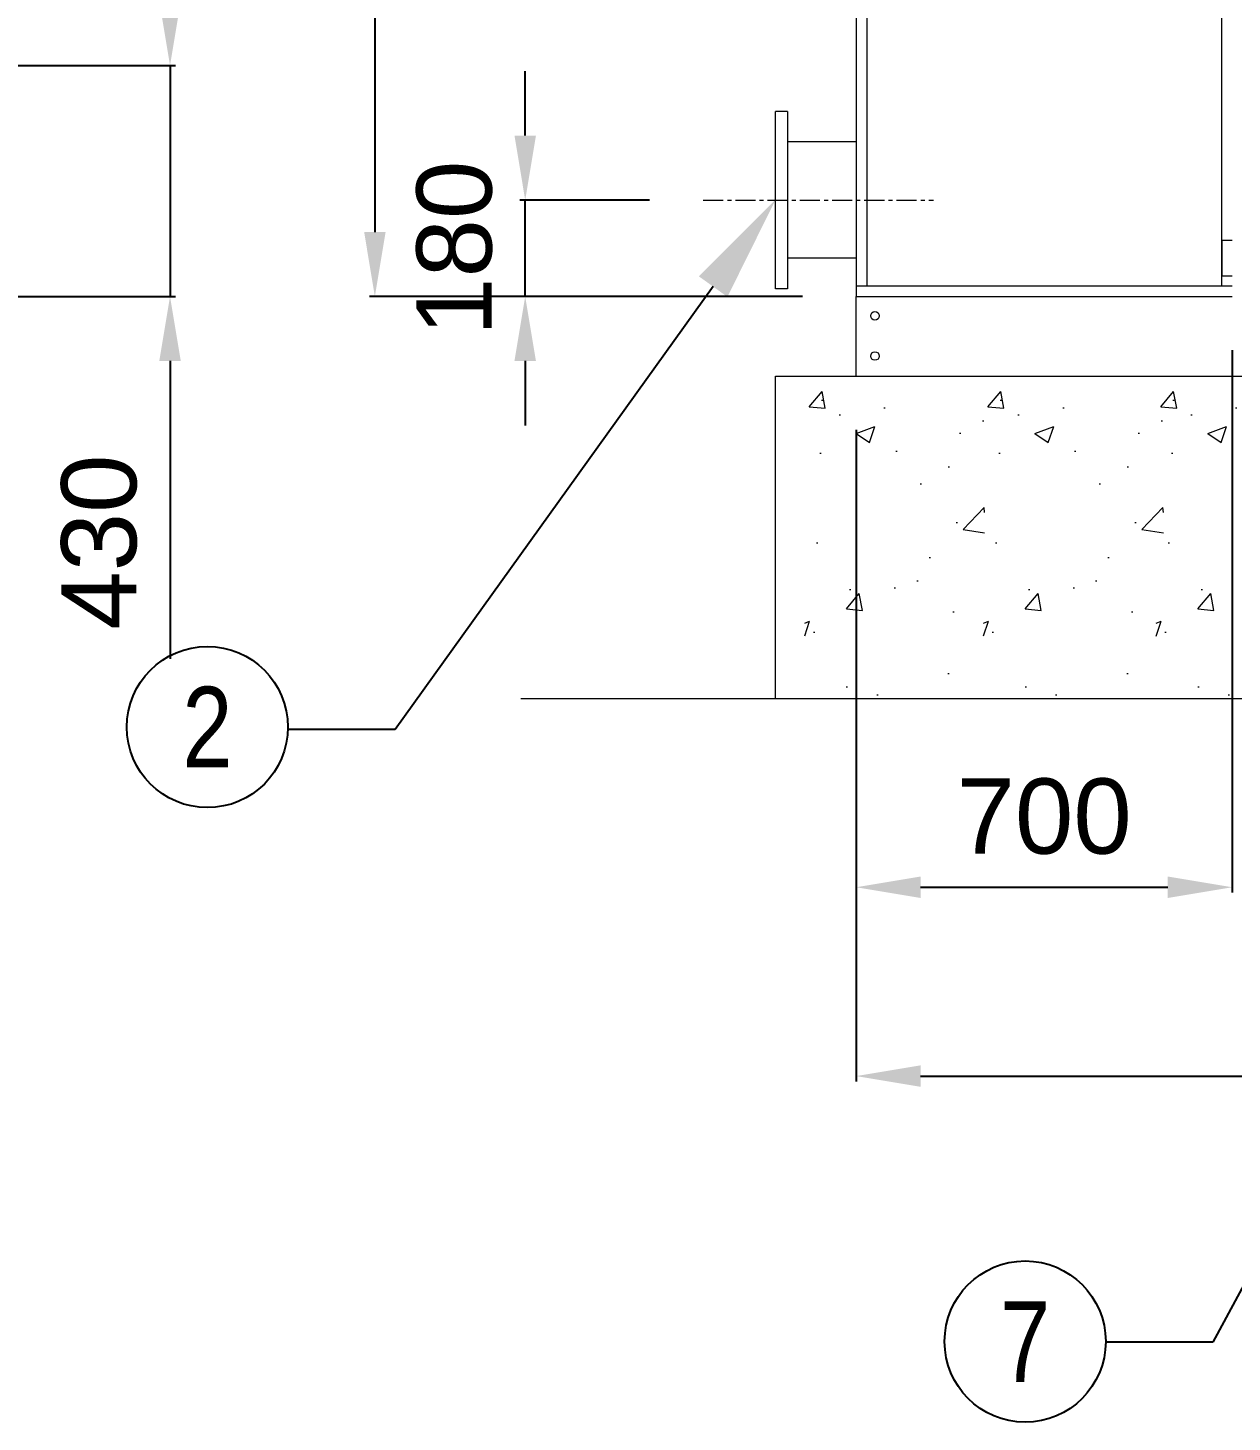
# Model space of a CAD drawing. Header units: millimetres. Extents: x 2739 to 32146, y 1792 to 22587.
# Drawn here: x 10590 to 12832, y 7280 to 9875 of the extents above; entities that cross this region are included whole.
import ezdxf
from ezdxf import colors
from ezdxf.entities.mleader import LeaderData, LeaderLine
from ezdxf.enums import TextEntityAlignment as Align
from ezdxf.math import Vec2, Vec3

# ---------------------------------------------------------------- set-up
doc = ezdxf.new("R2010")
doc.units = ezdxf.units.MM
doc.linetypes.add('CENTER', pattern=[2, 1.25, -0.25, 0.25, -0.25])
for name, color, linetype in [('center', 1, 'CENTER'), ('냉각탑_dim', 1, 'Continuous'), ('냉각탑_text', 3, 'Continuous'), ('냉각탑_기초', 23, 'Continuous')]:
    doc.layers.add(name, color=color, linetype=linetype)
doc.styles.get("Standard").update_dxf_attribs({"font": 'arial.ttf'})
doc.dimstyles.new('1.40', dxfattribs={"dimscale": 20, "dimtxt": 1.5, "dimasz": 1, "dimexe": 0.5, "dimexo": 0.5, "dimgap": 0.5, "dimtad": 1, "dimdec": 0, "dimzin": 0, "dimdsep": 46, "dimtxsty": 'Standard', "dimcen": 0, "dimclrd": 2, "dimclre": 2, "dimclrt": 3, "dimadec": 0, "dimazin": 0, "dimtfac": 1, "dimtdec": 0, "dimtmove": 0, "dimatfit": 0, "dimfxl": 1, "dimtolj": 1, "dimtzin": 0, "dimlwd": -1, "dimlwe": -1, "dimarcsym": 0})

# ---------------------------------------------------------------- blocks, each defined once
blk = doc.blocks.new('*D22')
at = {"color": 2, "transparency": 16777216}
for p, q in [((11516, 9674.4), (11516, 9794.4)), ((11747.4, 9554.4), (11506, 9554.4)), ((11516, 9374.9), (11516, 9554.4)), ((12032.3, 9374.9), (11506, 9374.9)), ((11516, 9254.9), (11516, 9134.9))]:
    blk.add_line(p, q, dxfattribs=at)
for points in [[(11496, 9674.4), (11536, 9674.4), (11516, 9554.4)], [(11496, 9254.9), (11536, 9254.9), (11516, 9374.9)]]:
    blk.add_solid(points, dxfattribs=at)
at = {"layer": 'Defpoints', "color": 0, "transparency": 16777216}
for p in [(11516, 9554.4), (11847.4, 9554.4), (12132.3, 9374.9)]:
    blk.add_point(p, dxfattribs=at)
at = {"color": 3, "lineweight": 5, "transparency": 16777216, "insert": (11384.5, 9464.7), "char_height": 140, "attachment_point": 5, "rotation": 90}
blk.add_mtext('\\A1;180', dxfattribs=at)
blk = doc.blocks.new('*D27')
at = {"color": 2, "transparency": 16777216}
for p, q in [((11752.2, 12767.9), (11226.1, 12767.9)), ((11236.1, 12647.9), (11236.1, 9494.9)), ((12032.3, 9374.9), (11226.1, 9374.9))]:
    blk.add_line(p, q, dxfattribs=at)
for points in [[(11216.1, 12647.9), (11256.1, 12647.9), (11236.1, 12767.9)], [(11216.1, 9494.9), (11256.1, 9494.9), (11236.1, 9374.9)]]:
    blk.add_solid(points, dxfattribs=at)
at = {"layer": 'Defpoints', "color": 0, "transparency": 16777216}
for p in [(11852.2, 12767.9), (11236.1, 9374.9), (12132.3, 9374.9)]:
    blk.add_point(p, dxfattribs=at)
at = {"color": 3, "lineweight": 5, "transparency": 16777216, "insert": (11104.6, 11071.4), "char_height": 140, "attachment_point": 5, "rotation": 90}
blk.add_mtext('\\A1;3393', dxfattribs=at)
blk = doc.blocks.new('*D28')
at = {"color": 2, "transparency": 16777216}
for p, q in [((12832.3, 9274.9), (12832.3, 8265.2)), ((12132.3, 9126.6), (12132.3, 8265.2)), ((12252.3, 8275.2), (12712.3, 8275.2))]:
    blk.add_line(p, q, dxfattribs=at)
for points in [[(12252.3, 8295.2), (12252.3, 8255.2), (12132.3, 8275.2)], [(12712.3, 8295.2), (12712.3, 8255.2), (12832.3, 8275.2)]]:
    blk.add_solid(points, dxfattribs=at)
at = {"layer": 'Defpoints', "color": 0, "transparency": 16777216}
for p in [(12832.3, 9374.9), (12132.3, 9226.6), (12832.3, 8275.2)]:
    blk.add_point(p, dxfattribs=at)
at = {"color": 3, "lineweight": 5, "transparency": 16777216, "insert": (12482.3, 8406.7), "char_height": 140, "attachment_point": 5}
blk.add_mtext('\\A1;700', dxfattribs=at)
blk = doc.blocks.new('*D31')
at = {"color": 2, "transparency": 16777216}
for p, q in [((12132.3, 9126.6), (12132.3, 7913.7)), ((19332.3, 9126.6), (19332.3, 7913.7)), ((12252.3, 7923.7), (19212.3, 7923.7))]:
    blk.add_line(p, q, dxfattribs=at)
for points in [[(12252.3, 7943.7), (12252.3, 7903.7), (12132.3, 7923.7)], [(19212.3, 7943.7), (19212.3, 7903.7), (19332.3, 7923.7)]]:
    blk.add_solid(points, dxfattribs=at)
at = {"layer": 'Defpoints', "color": 0, "transparency": 16777216}
for p in [(12132.3, 9226.6), (19332.3, 9226.6), (19332.3, 7923.7)]:
    blk.add_point(p, dxfattribs=at)
at = {"color": 3, "lineweight": 5, "transparency": 16777216, "insert": (15732.3, 8055.2), "char_height": 140, "attachment_point": 5}
blk.add_mtext('\\A1;7200', dxfattribs=at)
blk = doc.blocks.new('*D36')
at = {"color": 2, "transparency": 16777216}
for p, q in [((10854.6, 9924.9), (10854.6, 10044.9)), ((9023.8, 9804.9), (10864.6, 9804.9)), ((10854.6, 9804.9), (10854.6, 9374.9)), ((9293.3, 9374.9), (10864.6, 9374.9)), ((10854.6, 9254.9), (10854.6, 8700.5))]:
    blk.add_line(p, q, dxfattribs=at)
for points in [[(10834.6, 9924.9), (10874.6, 9924.9), (10854.6, 9804.9)], [(10834.6, 9254.9), (10874.6, 9254.9), (10854.6, 9374.9)]]:
    blk.add_solid(points, dxfattribs=at)
at = {"layer": 'Defpoints', "color": 0, "transparency": 16777216}
for p in [(8923.8, 9804.9), (9193.3, 9374.9), (10854.6, 9374.9)]:
    blk.add_point(p, dxfattribs=at)
at = {"color": 3, "lineweight": 5, "transparency": 16777216, "insert": (10723, 8917.7), "char_height": 140, "attachment_point": 5, "rotation": 90}
blk.add_mtext('\\A1;430', dxfattribs=at)
blk = doc.blocks.new('1')
at = {"lineweight": 20}
for p, q in [((12132.3, 12974.9), (12132.3, 9374.9)), ((12152.3, 12954.9), (12152.3, 9394.9)), ((12132.3, 9394.9), (12832.3, 9394.9)), ((12132.3, 9374.9), (12832.3, 9374.9))]:
    blk.add_line(p, q, dxfattribs=at)
at = {"color": 7, "lineweight": 20}
for p, q in [((12812.3, 12954.9), (12812.3, 9394.9)), ((11982.3, 9389.4), (11982.3, 9719.4)), ((12004.3, 9719.4), (11982.3, 9719.4)), ((12004.3, 9719.4), (12004.3, 9389.4)), ((12132.3, 9662.6), (12004.3, 9662.6)), ((12813.1, 9479.1), (12813.1, 9412.8)), ((12132.3, 9446.3), (12004.3, 9446.3)), ((12004.3, 9389.4), (11982.3, 9389.4))]:
    blk.add_line(p, q, dxfattribs=at)
at = {"color": 7, "lineweight": 20, "ltscale": 0.479992}
for p, q in [((12832.3, 9479.1), (12813.1, 9479.1)), ((12832.3, 9412.8), (12813.1, 9412.8))]:
    blk.add_line(p, q, dxfattribs=at)
at = {"color": 0, "lineweight": 20}
blk.add_line((12132.3, 9226.6), (12132.3, 9374.9), dxfattribs=at)
at = {"lineweight": 5}
blk.add_line((12132.3, 9226.6), (19332.3, 9226.6), dxfattribs=at)
at = {"lineweight": 20}
for centre in [(12167.3, 9339.1), (12167.3, 9264.1)]:
    blk.add_circle(centre, 8, dxfattribs=at)
at = {"layer": 'center', "lineweight": 20, "ltscale": 30}
blk.add_line((11847.4, 9554.4), (12276.4, 9554.4), dxfattribs=at)

msp = doc.modelspace()

# ---------------------------------------------------------------- hatches: boundary and pattern name
at = {"layer": '냉각탑_기초', "lineweight": 20, "ltscale": 30}
h = msp.add_hatch(dxfattribs=at)
h.set_pattern_fill('AR-CONC', color=256, scale=50, style=0)
h.set_pattern_definition([(50, (-2557.14, -7314.73), (358.63, -31.376), [37.5, -412.5]), (355, (-2557.14, -7314.73), (-69.3757, 376.096), [30, -330]), (100.4514, (-2527.25, -7317.34), (289.2547, 344.72), [31.87, -350.571]), (46.1842, (-2557.14, -7214.73), (533.6205, -82.7595), [56.25, -618.75]), (96.6356, (-2512.67, -7221.6), (467.331, 487.059), [47.805, -525.856]), (351.1842, (-2557.14, -7214.7), (467.331, 487.059), [45, -495]), (21, (-2507.14, -7239.73), (298.4535, -201.3094), [37.5, -412.5]), (326, (-2507.14, -7239.73), (121.6577, 362.575), [30, -330]), (71.4514, (-2482.27, -7256.5), (420.1113, 161.265), [31.87, -350.571]), (37.5, (-2557.14, -7314.73), (6.0799, 166.4469), [0, -326, 0, -335, 0, -331.25]), (7.5, (-2557.14, -7314.73), (131.5348, 197.2059), [0, -191, 0, -318.5, 0, -126.25]), (327.5, (-2668.64, -7314.73), (266.9112, -11.2774), [0, -125, 0, -390, 0, -517.5]), (317.5, (-2718.64, -7314.73), (291.593, 50.0525), [0, -162.5, 0, -259, 0, -367.5])])
h.paths.add_polyline_path([(12371.4, 9226.6), (12036.4, 9226.6), (12036.4, 8626.6), (12371.4, 8626.6)])
h = msp.add_hatch(dxfattribs=at)
h.set_pattern_fill('AR-CONC', color=256, scale=50, style=0)
h.set_pattern_definition([(50, (-2224.26, -7314.73), (358.63, -31.376), [37.5, -412.5]), (355, (-2224.26, -7314.73), (-69.3757, 376.096), [30, -330]), (100.4514, (-2194.37, -7317.34), (289.2547, 344.72), [31.87, -350.571]), (46.1842, (-2224.26, -7214.73), (533.6205, -82.7595), [56.25, -618.75]), (96.6356, (-2179.8, -7221.6), (467.331, 487.059), [47.805, -525.856]), (351.1842, (-2224.26, -7214.7), (467.331, 487.059), [45, -495]), (21, (-2174.26, -7239.73), (298.4535, -201.3094), [37.5, -412.5]), (326, (-2174.26, -7239.73), (121.6577, 362.575), [30, -330]), (71.4514, (-2149.4, -7256.5), (420.1113, 161.265), [31.87, -350.571]), (37.5, (-2224.26, -7314.73), (6.0799, 166.4469), [0, -326, 0, -335, 0, -331.25]), (7.5, (-2224.26, -7314.73), (131.5348, 197.2059), [0, -191, 0, -318.5, 0, -126.25]), (327.5, (-2335.76, -7314.73), (266.9112, -11.2774), [0, -125, 0, -390, 0, -517.5]), (317.5, (-2385.76, -7314.73), (291.593, 50.0525), [0, -162.5, 0, -259, 0, -367.5])])
h.paths.add_polyline_path([(12704.3, 9226.6), (12369.3, 9226.6), (12369.3, 8626.6), (12704.3, 8626.6)])
h = msp.add_hatch(dxfattribs=at)
h.set_pattern_fill('AR-CONC', color=256, scale=50, style=0)
h.set_pattern_definition([(50, (-1902.48, -7314.73), (358.63, -31.376), [37.5, -412.5]), (355, (-1902.48, -7314.73), (-69.3757, 376.096), [30, -330]), (100.4514, (-1872.6, -7317.34), (289.2547, 344.72), [31.87, -350.571]), (46.1842, (-1902.48, -7214.73), (533.6205, -82.7595), [56.25, -618.75]), (96.6356, (-1858, -7221.6), (467.331, 487.059), [47.805, -525.856]), (351.1842, (-1902.5, -7214.7), (467.331, 487.059), [45, -495]), (21, (-1852.48, -7239.73), (298.4535, -201.3094), [37.5, -412.5]), (326, (-1852.48, -7239.73), (121.6577, 362.575), [30, -330]), (71.4514, (-1827.6, -7256.5), (420.1113, 161.265), [31.87, -350.571]), (37.5, (-1902.48, -7314.73), (6.0799, 166.4469), [0, -326, 0, -335, 0, -331.25]), (7.5, (-1902.48, -7314.73), (131.5348, 197.2059), [0, -191, 0, -318.5, 0, -126.25]), (327.5, (-2013.98, -7314.73), (266.9112, -11.2774), [0, -125, 0, -390, 0, -517.5]), (317.5, (-2063.98, -7314.73), (291.593, 50.0525), [0, -162.5, 0, -259, 0, -367.5])])
h.paths.add_polyline_path([(13026, 9226.6), (12691, 9226.6), (12691, 8626.6), (13026, 8626.6)])

# ---------------------------------------------------------------- linework, layer by layer
at = {"layer": '냉각탑_dim', "linetype": 'ByBlock', "lineweight": -3}
for centre in [(10924.2, 8573.4), (12446.9, 7429.5)]:
    msp.add_circle(centre, 150, dxfattribs=at)
at = {"layer": '냉각탑_기초', "lineweight": 20, "ltscale": 30}
for p, q in [((11982.3, 8626.6), (11982.3, 9226.6)), ((11982.3, 9226.6), (19482.3, 9226.6)), ((11507.8, 8626.6), (20289.5, 8626.6))]:
    msp.add_line(p, q, dxfattribs=at)

# ---------------------------------------------------------------- block references
msp.add_blockref('1', (0, 0))

# ---------------------------------------------------------------- texts
at = {"layer": '냉각탑_text', "width": 0.8}
for s, p in [('2', (10924.2, 8573.4)), ('7', (12446.9, 7429.5))]:
    msp.add_text(s, height=150, dxfattribs=at).set_placement(p, align=Align.MIDDLE_CENTER)

# ---------------------------------------------------------------- dimensions: what is measured, and where the dimension line sits
at = {"lineweight": 5}
for base, p1, p2, picture, middle in [((11236.1, 9374.9), (11852.2, 12767.9), (12132.3, 9374.9), '*D27', (11104.6, 11071.4)), ((10854.6, 9374.9), (8923.8, 9804.9), (9193.3, 9374.9), '*D36', (10723, 8917.7))]:
    dim = msp.add_linear_dim(base=base, p1=p1, p2=p2, angle=90, dimstyle='1.40', override={"dimtxt": 7, "dimasz": 6, "dimexo": 5, "dimgap": 3}, dxfattribs=at)
    dim.commit()
    dim.dimension.update_dxf_attribs({"geometry": picture, "text_midpoint": middle})
dim = msp.add_linear_dim(base=(11515.9847, 9554.4467), p1=(12132.3028, 9374.9461), p2=(11847.4434, 9554.4467), angle=90, dimstyle='1.40', override={"dimtxt": 7, "dimasz": 6, "dimexo": 5, "dimgap": 3}, dxfattribs=at)
dim.commit()
dim.dimension.update_dxf_attribs({"geometry": '*D22', "text_midpoint": (11515.9847, 9464.6964), "dimtype": 160})
for base, p2, picture, middle in [((12832.3, 8275.2), (12832.3, 9374.9), '*D28', (12482.3, 8406.7)), ((19332.3, 7923.7), (19332.3, 9226.6), '*D31', (15732.3, 8055.2))]:
    dim = msp.add_linear_dim(base=base, p1=(12132.3, 9226.6), p2=p2, dimstyle='1.40', override={"dimtxt": 7, "dimasz": 6, "dimexo": 5, "dimgap": 3}, dxfattribs=at)
    dim.commit()
    dim.dimension.update_dxf_attribs({"geometry": picture, "text_midpoint": middle})

# ---------------------------------------------------------------- leaders
at = {"layer": '냉각탑_dim', "lineweight": -3}
ml = msp.add_multileader_mtext('Standard', dxfattribs=at)
ml.set_content('')
ml.set_leader_properties(color=256)
ml.build(insert=Vec2(0, 0))
ml.multileader.update_dxf_attribs({"text_right_attachment_type": 6, "dogleg_length": 5, "arrow_head_size": 199.5, "scale": 30})
ctx = ml.context
ctx.base_point, ctx.scale, ctx.char_height, ctx.arrow_head_size, ctx.landing_gap_size, ctx.plane_origin = Vec3(12596.9, 7428.6), 30, 7.18, 199.5, 3.59, Vec3(14101.8, 8108.5)
ctx.right_attachment, ctx.text_align_type = 6, 2
notes = []
notes.append((ctx, [(0, (1, 1, 0), (12796.4, 7428.6), (-1, 0), 199.5, [(0, [(13971.7, 9605.4)], 0, [])])]))
ctx.mtext, ml.multileader.dxf.content_type = None, 0
ml = msp.add_multileader_mtext('Standard', dxfattribs=at)
ml.set_content('')
ml.set_leader_properties(color=256)
ml.build(insert=Vec2(0, 0))
ml.multileader.update_dxf_attribs({"text_right_attachment_type": 6, "dogleg_length": 5, "arrow_head_size": 199.5, "scale": 30})
ctx = ml.context
ctx.base_point, ctx.scale, ctx.char_height, ctx.arrow_head_size, ctx.landing_gap_size, ctx.plane_origin = Vec3(11074.1, 8568.8), 30, 7.18, 199.5, 3.59, Vec3(12112.4, 8058.5)
ctx.right_attachment, ctx.text_align_type = 6, 2
notes.append((ctx, [(0, (1, 1, 0), (11273.6, 8568.8), (-1, 0), 199.5, [(0, [(11982.3, 9555.4)], 0, [])])]))
ctx.mtext, ml.multileader.dxf.content_type = None, 0
for ctx, leaders in notes:
    for number, flags, end, landing, length, lines in leaders:
        leader = LeaderData()
        leader.index, (leader.has_last_leader_line, leader.has_dogleg_vector, leader.attachment_direction) = number, flags
        leader.last_leader_point, leader.dogleg_vector, leader.dogleg_length = Vec3(end), Vec3(landing), length
        for number, points, colour, breaks in lines:
            line = LeaderLine()
            line.index, line.vertices, line.color, line.breaks = number, Vec3.list(points), colors.encode_raw_color(colour), breaks
            leader.lines.append(line)
        ctx.leaders.append(leader)

doc.saveas('drawing.dxf')
